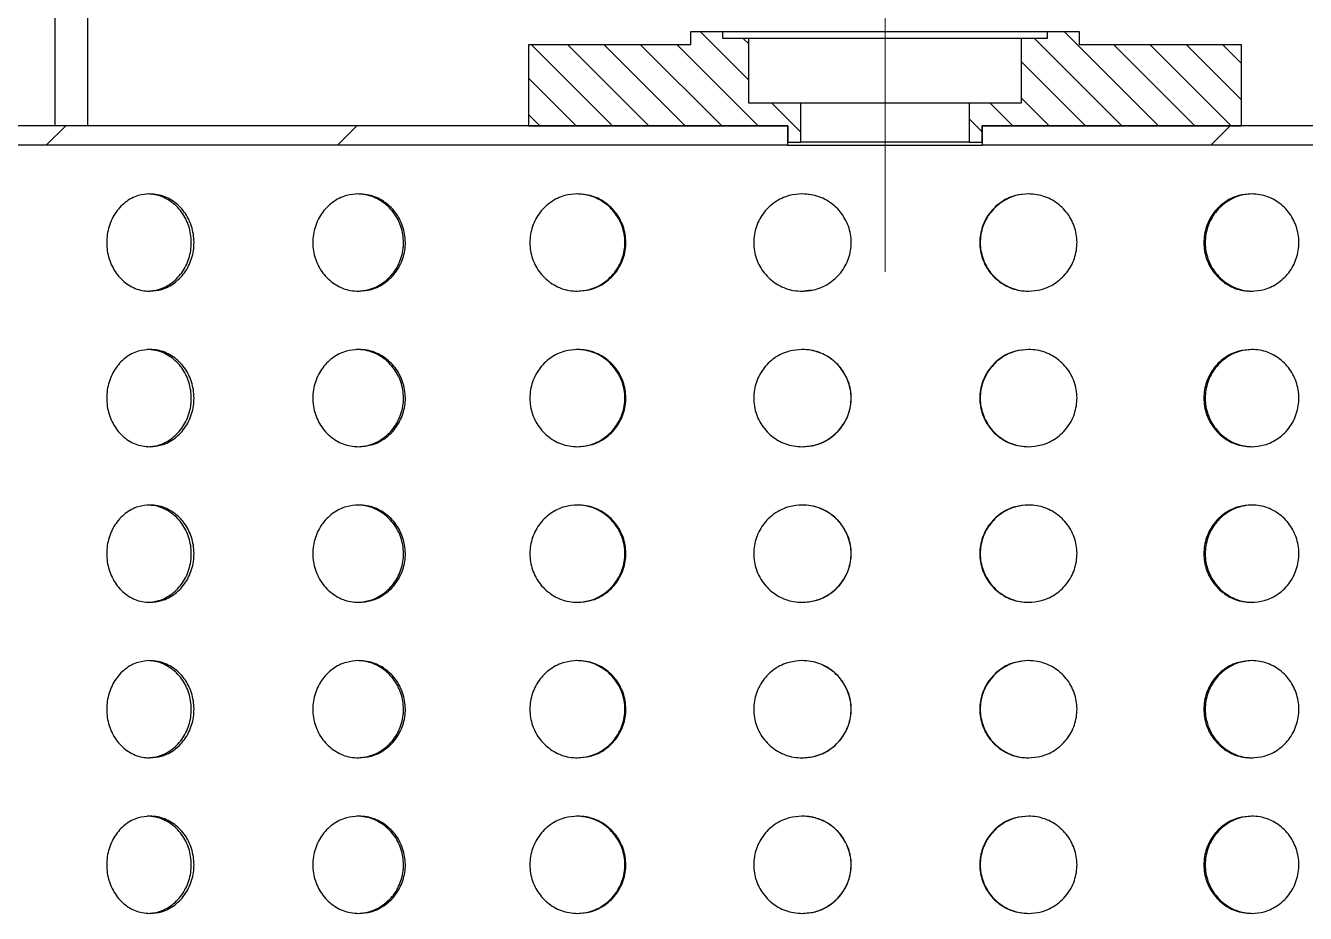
# Model space of a CAD drawing. Header units: millimetres. Extents: x 0 to 594, y 0 to 420.
# Drawn here: x 153.16 to 172.9, y 114.69 to 128.39 of the extents above; entities that cross this region are included whole.
import ezdxf

# ---------------------------------------------------------------- set-up
doc = ezdxf.new("R2010")
doc.units = ezdxf.units.MM
doc.linetypes.add('CENTERX2', pattern=[20.32, 12.7, -2.54, 2.54, -2.54])

msp = doc.modelspace()

# ---------------------------------------------------------------- hatches: boundary and pattern name
at = {"linetype": 'Continuous', "lineweight": 18}
h = msp.add_hatch(dxfattribs=at)
h.set_pattern_fill('ANSI31', color=256, scale=0.125, angle=90, style=0)
h.paths.add_polyline_path([(164.3166, 128.189), (163.9166, 128.189), (163.9166, 128.289), (163.4166, 128.289), (163.4166, 128.089), (160.9166, 128.089), (160.9166, 126.839), (164.9166, 126.839), (164.9166, 126.589), (165.1166, 126.589), (165.1166, 127.189), (164.3166, 127.189)], flags=0)
h = msp.add_hatch(dxfattribs=at)
h.set_pattern_fill('ANSI31', color=256, scale=0.125, angle=90, style=0)
h.paths.add_polyline_path([(169.4166, 128.289), (168.9166, 128.289), (168.9166, 128.189), (168.5166, 128.189), (168.5166, 127.189), (167.7166, 127.189), (167.7166, 126.589), (167.9166, 126.589), (167.9166, 126.839), (171.9166, 126.839), (171.9166, 128.089), (169.4166, 128.089)], flags=0)
h = msp.add_hatch(dxfattribs=at)
h.set_pattern_fill('ANSI32', color=256, style=0)
h.paths.add_polyline_path([(122.6166, 126.839), (122.6166, 126.539), (164.9166, 126.539), (164.9166, 126.839)], flags=0)
h = msp.add_hatch(dxfattribs=at)
h.set_pattern_fill('ANSI32', color=256, style=0)
h.paths.add_polyline_path([(197.6166, 126.539), (197.6166, 126.839), (167.9166, 126.839), (167.9166, 126.539)], flags=0)

# ---------------------------------------------------------------- linework, layer by layer
at = {"color": 7, "linetype": 'CENTERX2', "lineweight": 18, "ltscale": 2}
msp.add_line((166.4166, 130.289), (166.4166, 124.589), dxfattribs=at)
at = {"color": 7, "linetype": 'Continuous', "lineweight": 25}
for p, q in [((153.6166, 126.839), (153.6166, 129.239)), ((154.1166, 129.239), (154.1166, 126.839)), ((163.4166, 128.289), (163.4166, 128.089)), ((163.9166, 128.289), (163.4166, 128.289)), ((163.9166, 128.189), (163.9166, 128.289)), ((168.9166, 128.289), (163.9166, 128.289)), ((164.3166, 128.189), (163.9166, 128.189)), ((164.3166, 127.189), (164.3166, 128.189)), ((168.5166, 128.189), (164.3166, 128.189)), ((168.5166, 128.189), (168.5166, 127.189)), ((168.9166, 128.189), (168.5166, 128.189)), ((168.9166, 128.289), (168.9166, 128.189)), ((169.4166, 128.289), (168.9166, 128.289)), ((169.4166, 128.089), (169.4166, 128.289)), ((160.9166, 128.089), (160.9166, 126.839)), ((163.4166, 128.089), (160.9166, 128.089)), ((171.9166, 128.089), (169.4166, 128.089)), ((171.9166, 126.839), (171.9166, 128.089)), ((165.1166, 127.189), (164.3166, 127.189)), ((165.1166, 126.589), (165.1166, 127.189)), ((167.7166, 127.189), (165.1166, 127.189)), ((167.7166, 127.189), (167.7166, 126.589)), ((168.5166, 127.189), (167.7166, 127.189)), ((164.9166, 126.839), (122.6166, 126.839)), ((160.9166, 126.839), (164.9166, 126.839)), ((164.9166, 126.839), (164.9166, 126.589)), ((164.9166, 126.539), (164.9166, 126.839)), ((167.9166, 126.589), (167.9166, 126.839)), ((167.9166, 126.839), (171.9166, 126.839)), ((167.9166, 126.839), (167.9166, 126.539)), ((197.6166, 126.839), (167.9166, 126.839)), ((164.9166, 126.539), (122.6166, 126.539)), ((164.9166, 126.589), (165.1166, 126.589)), ((164.9166, 126.539), (167.9166, 126.539)), ((167.7166, 126.589), (165.1166, 126.589)), ((167.7166, 126.589), (167.9166, 126.589)), ((197.6166, 126.539), (167.9166, 126.539)), ((165.2787, 125.7758), (165.1357, 125.789)), ((165.1357, 124.289), (165.2784, 124.3076))]:
    msp.add_line(p, q, dxfattribs=at)
for points, knots in [([(155.0788, 125.789), (155.0185, 125.7839), (154.8834, 125.7724), (154.691, 125.6675), (154.5293, 125.4904), (154.4287, 125.2608), (154.4004, 125.0061), (154.4479, 124.7546), (154.5663, 124.5349), (154.7425, 124.3737), (154.924, 124.2977), (155.0388, 124.2912), (155.0788, 124.289)], [0, 0, 0, 0, 0.0859508, 0.1925939, 0.2992929, 0.4061963, 0.5135828, 0.6212259, 0.7287114, 0.835948, 0.9429371, 1, 1, 1, 1]), ([(155.0341, 124.289), (155.0945, 124.294), (155.231, 124.3054), (155.4287, 124.4103), (155.5968, 124.5891), (155.7011, 124.8201), (155.7295, 125.0745), (155.6798, 125.3238), (155.5582, 125.5413), (155.3787, 125.7022), (155.1933, 125.7798), (155.0758, 125.7866), (155.0341, 125.789)], [0, 0, 0, 0, 0.0855159, 0.1932981, 0.3011199, 0.4082946, 0.514805, 0.6208079, 0.7267876, 0.8333749, 0.9407796, 1, 1, 1, 1]), ([(155.0788, 124.289), (155.1398, 124.2942), (155.2766, 124.3057), (155.4735, 124.4116), (155.64, 124.5904), (155.7434, 124.8212), (155.7715, 125.0758), (155.7213, 125.3258), (155.5991, 125.5437), (155.4191, 125.7041), (155.2349, 125.7803), (155.1191, 125.7867), (155.0788, 125.789)], [0, 0, 0, 0, 0.0865735, 0.1939082, 0.3013119, 0.408455, 0.5153361, 0.6219468, 0.7284991, 0.8353946, 0.9426926, 1, 1, 1, 1]), ([(158.2996, 125.789), (158.2357, 125.7839), (158.0924, 125.7724), (157.888, 125.6675), (157.716, 125.4904), (157.6089, 125.2608), (157.5787, 125.0061), (157.6293, 124.7546), (157.7554, 124.5349), (157.9427, 124.3737), (158.1354, 124.2977), (158.2572, 124.2912), (158.2996, 124.289)], [0, 0, 0, 0, 0.0859513, 0.192595, 0.2992923, 0.4061958, 0.5135822, 0.621225, 0.7287104, 0.8359461, 0.9429367, 1, 1, 1, 1]), ([(158.2677, 124.289), (158.3317, 124.294), (158.4764, 124.3054), (158.6854, 124.4103), (158.8629, 124.589), (158.9545, 124.7817), (158.9836, 124.9255), (158.9902, 125.0081), (158.9902, 125.1327), (158.9521, 125.3196), (158.8253, 125.5375), (158.6368, 125.6996), (158.4396, 125.7793), (158.3136, 125.7864), (158.2677, 125.789)], [0, 0, 0, 0, 0.0854801, 0.1932146, 0.3009902, 0.4081189, 0.4607711, 0.4870286, 0.5132858, 0.6190474, 0.724791, 0.8313119, 0.9386463, 1, 1, 1, 1]), ([(158.2996, 124.289), (158.3642, 124.2942), (158.5091, 124.3057), (158.7173, 124.4116), (158.8932, 124.5904), (159.0023, 124.8212), (159.0318, 125.0758), (158.9789, 125.3258), (158.85, 125.5437), (158.6598, 125.7041), (158.465, 125.7803), (158.3423, 125.7867), (158.2996, 125.789)], [0, 0, 0, 0, 0.0865739, 0.1939071, 0.3013114, 0.4084546, 0.5153357, 0.6219459, 0.728499, 0.8353929, 0.942692, 1, 1, 1, 1]), ([(161.6753, 125.789), (161.609, 125.7839), (161.4604, 125.7724), (161.248, 125.6675), (161.069, 125.4904), (160.9575, 125.2608), (160.926, 125.0061), (160.9788, 124.7546), (161.11, 124.5349), (161.3048, 124.3737), (161.505, 124.2977), (161.6313, 124.2912), (161.6753, 124.289)], [0, 0, 0, 0, 0.08595106, 0.19259488, 0.29929408, 0.40619661, 0.5135828, 0.62122546, 0.7287111, 0.83594682, 0.94293501, 1, 1, 1, 1]), ([(161.6569, 124.289), (161.7233, 124.294), (161.8732, 124.3054), (162.0896, 124.4103), (162.273, 124.5891), (162.3867, 124.8201), (162.4176, 125.0745), (162.3635, 125.3238), (162.231, 125.5413), (162.0349, 125.7022), (161.8318, 125.7798), (161.7028, 125.7866), (161.6569, 125.789)], [0, 0, 0, 0, 0.0855149, 0.1932979, 0.3011194, 0.4082943, 0.514805, 0.6208081, 0.7267877, 0.8333753, 0.9407788, 1, 1, 1, 1]), ([(161.6753, 124.289), (161.7423, 124.2942), (161.8925, 124.3057), (162.108, 124.4116), (162.2898, 124.5904), (162.4024, 124.8212), (162.4329, 125.0758), (162.3783, 125.3258), (162.2451, 125.5437), (162.0485, 125.7041), (161.8467, 125.7803), (161.7196, 125.7867), (161.6753, 125.789)], [0, 0, 0, 0, 0.0865731, 0.1939086, 0.3013101, 0.4084548, 0.5153358, 0.6219464, 0.7284991, 0.835394, 0.9426935, 1, 1, 1, 1]), ([(165.1402, 125.789), (165.0728, 125.7839), (164.9217, 125.7724), (164.7055, 125.6675), (164.5231, 125.4904), (164.4093, 125.2608), (164.3772, 125.0061), (164.431, 124.7546), (164.5649, 124.5349), (164.7634, 124.3737), (164.9671, 124.2977), (165.0955, 124.2912), (165.1402, 124.289)], [0, 0, 0, 0, 0.0859504, 0.1925947, 0.299293, 0.4061965, 0.5135828, 0.621226, 0.7287117, 0.8359465, 0.9429368, 1, 1, 1, 1]), ([(165.1402, 124.289), (165.2083, 124.2942), (165.3608, 124.3057), (165.5794, 124.4116), (165.7636, 124.5904), (165.8776, 124.8212), (165.9085, 125.0758), (165.8532, 125.3258), (165.7184, 125.5437), (165.5191, 125.7041), (165.3144, 125.7803), (165.1852, 125.7867), (165.1402, 125.789)], [0, 0, 0, 0, 0.0865728, 0.1939088, 0.3013113, 0.4084552, 0.5153361, 0.6219465, 0.7284997, 0.8353944, 0.9426922, 1, 1, 1, 1]), ([(168.627, 125.789), (168.5598, 125.7839), (168.4092, 125.7724), (168.1933, 125.6675), (168.0109, 125.4904), (167.8971, 125.2608), (167.8649, 125.0061), (167.9188, 124.7546), (168.0527, 124.5349), (168.2511, 124.3737), (168.4544, 124.2977), (168.5824, 124.2912), (168.6269, 124.289)], [0, 0, 0, 0, 0.0859513, 0.1925937, 0.2992923, 0.4061957, 0.5135822, 0.6212253, 0.7287113, 0.8359455, 0.9429374, 1, 1, 1, 1]), ([(168.6364, 125.789), (168.5685, 125.7838), (168.4168, 125.7722), (168.1994, 125.6665), (168.0163, 125.4883), (167.9027, 125.2579), (167.8716, 125.0033), (167.9263, 124.7527), (168.0607, 124.5342), (168.2594, 124.3736), (168.4632, 124.2977), (168.5917, 124.2912), (168.6364, 124.289)], [0, 0, 0, 0, 0.0866423, 0.193722, 0.3008422, 0.4077701, 0.5147774, 0.6218155, 0.7287203, 0.8356557, 0.9427643, 1, 1, 1, 1]), ([(168.6269, 124.289), (168.6948, 124.2942), (168.8467, 124.3057), (169.0641, 124.4116), (169.2471, 124.5904), (169.3603, 124.8212), (169.3909, 125.0758), (169.3361, 125.3258), (169.2022, 125.5437), (169.0042, 125.7041), (168.8005, 125.7803), (168.6718, 125.7867), (168.627, 125.789)], [0, 0, 0, 0, 0.0865739, 0.1939077, 0.3013106, 0.4084549, 0.5153358, 0.6219459, 0.7284988, 0.8353946, 0.9426916, 1, 1, 1, 1]), ([(172.0676, 125.789), (172.0019, 125.7839), (171.8548, 125.7724), (171.6434, 125.6675), (171.4647, 125.4904), (171.353, 125.2608), (171.3215, 125.0061), (171.3743, 124.7546), (171.5057, 124.5349), (171.7, 124.3737), (171.899, 124.2977), (172.0241, 124.2912), (172.0676, 124.289)], [0, 0, 0, 0, 0.0859516, 0.1925945, 0.2992926, 0.4061968, 0.5135832, 0.6212266, 0.7287121, 0.8359478, 0.9429376, 1, 1, 1, 1]), ([(172.0908, 125.789), (172.0245, 125.7838), (171.8762, 125.7722), (171.6633, 125.6665), (171.4839, 125.4883), (171.3725, 125.2579), (171.3419, 125.0033), (171.3956, 124.7527), (171.5275, 124.5342), (171.7221, 124.3736), (171.9216, 124.2977), (172.0471, 124.2912), (172.0908, 124.289)], [0, 0, 0, 0, 0.0866411, 0.1937221, 0.3008424, 0.4077699, 0.5147774, 0.6218159, 0.7287216, 0.8356563, 0.9427651, 1, 1, 1, 1]), ([(172.0676, 124.289), (172.1339, 124.2942), (172.2823, 124.3057), (172.4942, 124.4116), (172.6724, 124.5904), (172.7826, 124.8212), (172.8124, 125.0758), (172.759, 125.3258), (172.6288, 125.5437), (172.4358, 125.7041), (172.2371, 125.7803), (172.1114, 125.7867), (172.0676, 125.789)], [0, 0, 0, 0, 0.0865746, 0.1939076, 0.3013112, 0.4084549, 0.515336, 0.6219466, 0.7284989, 0.835394, 0.9426912, 1, 1, 1, 1]), ([(155.0788, 123.389), (155.0185, 123.3839), (154.8834, 123.3724), (154.691, 123.2675), (154.5293, 123.0904), (154.4287, 122.8608), (154.4004, 122.6061), (154.4479, 122.3546), (154.5663, 122.1349), (154.7425, 121.9737), (154.924, 121.8977), (155.0388, 121.8912), (155.0788, 121.889)], [0, 0, 0, 0, 0.0859508, 0.1925939, 0.2992928, 0.4061962, 0.513583, 0.6212258, 0.7287113, 0.8359481, 0.9429371, 1, 1, 1, 1]), ([(155.0341, 121.889), (155.0945, 121.894), (155.231, 121.9054), (155.4287, 122.0103), (155.5968, 122.189), (155.6836, 122.3817), (155.7112, 122.5255), (155.7174, 122.6081), (155.7174, 122.7327), (155.6813, 122.9196), (155.5612, 123.1375), (155.3827, 123.2996), (155.1963, 123.3793), (155.0773, 123.3864), (155.0341, 123.389)], [0, 0, 0, 0, 0.085479, 0.1932148, 0.3009901, 0.4081184, 0.4607708, 0.4870285, 0.5132856, 0.6190467, 0.7247898, 0.8313118, 0.9386452, 1, 1, 1, 1]), ([(155.0788, 121.889), (155.1398, 121.8942), (155.2766, 121.9057), (155.4735, 122.0116), (155.64, 122.1904), (155.7434, 122.4212), (155.7715, 122.6758), (155.7213, 122.9258), (155.5991, 123.1437), (155.4191, 123.3041), (155.2349, 123.3803), (155.1191, 123.3867), (155.0788, 123.389)], [0, 0, 0, 0, 0.0865735, 0.1939082, 0.3013119, 0.408455, 0.5153358, 0.6219468, 0.728499, 0.8353946, 0.9426926, 1, 1, 1, 1]), ([(158.2996, 123.389), (158.2357, 123.3839), (158.0924, 123.3724), (157.888, 123.2675), (157.716, 123.0904), (157.6089, 122.8608), (157.5787, 122.6061), (157.6293, 122.3546), (157.7554, 122.1349), (157.9427, 121.9737), (158.1354, 121.8977), (158.2572, 121.8912), (158.2996, 121.889)], [0, 0, 0, 0, 0.0859513, 0.192595, 0.2992922, 0.4061957, 0.5135824, 0.6212249, 0.7287103, 0.8359462, 0.9429367, 1, 1, 1, 1]), ([(158.2677, 121.889), (158.3317, 121.894), (158.4764, 121.9054), (158.6854, 122.0103), (158.8629, 122.1891), (158.9729, 122.4201), (159.0029, 122.6745), (158.9505, 122.9238), (158.8222, 123.1413), (158.6326, 123.3022), (158.4364, 123.3798), (158.312, 123.3866), (158.2677, 123.389)], [0, 0, 0, 0, 0.0855169, 0.1932981, 0.3011203, 0.408295, 0.5148054, 0.6208078, 0.7267868, 0.8333764, 0.9407771, 1, 1, 1, 1]), ([(158.2996, 121.889), (158.3642, 121.8942), (158.5091, 121.9057), (158.7173, 122.0116), (158.8932, 122.1904), (159.0023, 122.4212), (159.0318, 122.6758), (158.9789, 122.9258), (158.85, 123.1437), (158.6598, 123.3041), (158.465, 123.3803), (158.3423, 123.3867), (158.2996, 123.389)], [0, 0, 0, 0, 0.0865739, 0.1939072, 0.3013115, 0.4084546, 0.5153354, 0.6219459, 0.7284989, 0.8353929, 0.942692, 1, 1, 1, 1]), ([(161.6753, 123.389), (161.609, 123.3839), (161.4604, 123.3724), (161.248, 123.2675), (161.069, 123.0904), (160.9575, 122.8608), (160.926, 122.6061), (160.9788, 122.3546), (161.11, 122.1349), (161.3048, 121.9737), (161.505, 121.8977), (161.6313, 121.8912), (161.6753, 121.889)], [0, 0, 0, 0, 0.0859511, 0.1925949, 0.299294, 0.4061965, 0.513583, 0.6212254, 0.728711, 0.8359469, 0.942935, 1, 1, 1, 1]), ([(161.6569, 121.889), (161.7233, 121.894), (161.8732, 121.9054), (162.0896, 122.0103), (162.273, 122.1891), (162.3867, 122.4201), (162.4176, 122.6745), (162.3635, 122.9238), (162.231, 123.1413), (162.0349, 123.3022), (161.8318, 123.3798), (161.7028, 123.3866), (161.6569, 123.389)], [0, 0, 0, 0, 0.08551484, 0.19329795, 0.30111944, 0.40829406, 0.51480507, 0.62080817, 0.72678769, 0.83337526, 0.94077881, 1, 1, 1, 1]), ([(161.6753, 121.889), (161.7423, 121.8942), (161.8925, 121.9057), (162.108, 122.0116), (162.2898, 122.1904), (162.4024, 122.4212), (162.4329, 122.6758), (162.3783, 122.9258), (162.2451, 123.1437), (162.0485, 123.3041), (161.8467, 123.3803), (161.7196, 123.3867), (161.6753, 123.389)], [0, 0, 0, 0, 0.0865731, 0.1939086, 0.3013101, 0.4084548, 0.5153356, 0.6219465, 0.728499, 0.835394, 0.9426936, 1, 1, 1, 1]), ([(165.1402, 123.389), (165.0728, 123.3839), (164.9217, 123.3724), (164.7055, 123.2675), (164.5231, 123.0904), (164.4093, 122.8608), (164.3772, 122.6061), (164.431, 122.3546), (164.5649, 122.1349), (164.7634, 121.9737), (164.9671, 121.8977), (165.0955, 121.8912), (165.1402, 121.889)], [0, 0, 0, 0, 0.0859504, 0.1925947, 0.2992929, 0.4061964, 0.5135831, 0.6212259, 0.7287116, 0.8359466, 0.9429368, 1, 1, 1, 1]), ([(165.1357, 121.889), (165.2031, 121.894), (165.3555, 121.9054), (165.5749, 122.0103), (165.7608, 122.1891), (165.8758, 122.4201), (165.9071, 122.6745), (165.8523, 122.9238), (165.7182, 123.1413), (165.5195, 123.3022), (165.3134, 123.3798), (165.1823, 123.3866), (165.1357, 123.389)], [0, 0, 0, 0, 0.0855146, 0.1932957, 0.3011177, 0.4082927, 0.5148037, 0.6208067, 0.7267868, 0.8333759, 0.9407779, 1, 1, 1, 1]), ([(165.1402, 121.889), (165.2083, 121.8942), (165.3608, 121.9057), (165.5794, 122.0116), (165.7636, 122.1904), (165.8776, 122.4212), (165.9085, 122.6758), (165.8532, 122.9258), (165.7184, 123.1437), (165.5191, 123.3041), (165.3144, 123.3803), (165.1852, 123.3867), (165.1402, 123.389)], [0, 0, 0, 0, 0.0865729, 0.1939088, 0.3013113, 0.4084552, 0.5153358, 0.6219465, 0.7284996, 0.8353944, 0.9426922, 1, 1, 1, 1]), ([(168.627, 123.389), (168.5598, 123.3839), (168.4092, 123.3724), (168.1933, 123.2675), (168.0109, 123.0904), (167.8971, 122.8608), (167.8649, 122.6061), (167.9188, 122.3546), (168.0527, 122.1349), (168.2511, 121.9737), (168.4544, 121.8977), (168.5824, 121.8912), (168.6269, 121.889)], [0, 0, 0, 0, 0.0859513, 0.1925937, 0.2992922, 0.4061956, 0.5135824, 0.6212252, 0.7287112, 0.8359456, 0.9429374, 1, 1, 1, 1]), ([(168.6364, 123.389), (168.5685, 123.3838), (168.4168, 123.3722), (168.1994, 123.2665), (168.0163, 123.0883), (167.9027, 122.8579), (167.8716, 122.6033), (167.9263, 122.3527), (168.0607, 122.1342), (168.2594, 121.9736), (168.4632, 121.8977), (168.5917, 121.8912), (168.6364, 121.889)], [0, 0, 0, 0, 0.0866423, 0.1937219, 0.3008422, 0.40777, 0.5147772, 0.6218154, 0.7287201, 0.8356558, 0.9427644, 1, 1, 1, 1]), ([(168.6269, 121.889), (168.6948, 121.8942), (168.8467, 121.9057), (169.0641, 122.0116), (169.2471, 122.1904), (169.3603, 122.4212), (169.3909, 122.6758), (169.3361, 122.9258), (169.2022, 123.1437), (169.0042, 123.3041), (168.8005, 123.3803), (168.6718, 123.3867), (168.627, 123.389)], [0, 0, 0, 0, 0.0865739, 0.1939077, 0.3013106, 0.4084549, 0.5153355, 0.621946, 0.7284987, 0.8353946, 0.9426916, 1, 1, 1, 1]), ([(172.0676, 123.389), (172.0019, 123.3839), (171.8548, 123.3724), (171.6434, 123.2675), (171.4647, 123.0904), (171.353, 122.8608), (171.3215, 122.6061), (171.3743, 122.3546), (171.5057, 122.1349), (171.7, 121.9737), (171.899, 121.8977), (172.0241, 121.8912), (172.0676, 121.889)], [0, 0, 0, 0, 0.0859516, 0.1925945, 0.2992925, 0.4061967, 0.5135834, 0.6212265, 0.728712, 0.835948, 0.9429376, 1, 1, 1, 1]), ([(172.0908, 123.389), (172.0245, 123.3838), (171.8762, 123.3722), (171.6633, 123.2665), (171.4839, 123.0883), (171.3725, 122.8579), (171.3419, 122.6033), (171.3956, 122.3527), (171.5275, 122.1342), (171.7221, 121.9736), (171.9216, 121.8977), (172.0471, 121.8912), (172.0908, 121.889)], [0, 0, 0, 0, 0.0866411, 0.193722, 0.3008424, 0.4077697, 0.5147773, 0.6218157, 0.7287214, 0.8356563, 0.9427651, 1, 1, 1, 1]), ([(172.0676, 121.889), (172.1339, 121.8942), (172.2823, 121.9057), (172.4942, 122.0116), (172.6724, 122.1904), (172.7826, 122.4212), (172.8124, 122.6758), (172.759, 122.9258), (172.6288, 123.1437), (172.4358, 123.3041), (172.2371, 123.3803), (172.1114, 123.3867), (172.0676, 123.389)], [0, 0, 0, 0, 0.0865746, 0.1939077, 0.3013112, 0.4084549, 0.5153357, 0.6219466, 0.7284988, 0.835394, 0.9426912, 1, 1, 1, 1]), ([(155.0788, 120.989), (155.0185, 120.9839), (154.8834, 120.9724), (154.691, 120.8675), (154.5293, 120.6904), (154.4287, 120.4608), (154.4004, 120.2061), (154.4479, 119.9546), (154.5663, 119.7349), (154.7425, 119.5737), (154.924, 119.4977), (155.0388, 119.4912), (155.0788, 119.489)], [0, 0, 0, 0, 0.0859509, 0.1925939, 0.2992929, 0.4061963, 0.5135827, 0.6212259, 0.7287113, 0.835948, 0.9429371, 1, 1, 1, 1]), ([(155.0341, 119.489), (155.0945, 119.494), (155.231, 119.5054), (155.4287, 119.6103), (155.5968, 119.789), (155.6836, 119.9817), (155.7112, 120.1255), (155.7174, 120.2081), (155.7174, 120.3327), (155.6813, 120.5196), (155.5612, 120.7375), (155.3827, 120.8996), (155.1963, 120.9793), (155.0773, 120.9864), (155.0341, 120.989)], [0, 0, 0, 0, 0.085479, 0.1932147, 0.30099, 0.4081185, 0.4607707, 0.4870283, 0.5132855, 0.6190466, 0.7247899, 0.8313117, 0.9386452, 1, 1, 1, 1]), ([(155.0788, 119.489), (155.1398, 119.4942), (155.2766, 119.5057), (155.4735, 119.6116), (155.64, 119.7904), (155.7434, 120.0212), (155.7715, 120.2758), (155.7213, 120.5258), (155.5991, 120.7437), (155.4191, 120.9041), (155.2349, 120.9803), (155.1191, 120.9867), (155.0788, 120.989)], [0, 0, 0, 0, 0.0865735, 0.1939082, 0.3013119, 0.408455, 0.5153362, 0.6219468, 0.728499, 0.8353946, 0.9426926, 1, 1, 1, 1]), ([(158.2996, 120.989), (158.2357, 120.9839), (158.0924, 120.9724), (157.888, 120.8675), (157.716, 120.6904), (157.6089, 120.4608), (157.5787, 120.2061), (157.6293, 119.9546), (157.7554, 119.7349), (157.9427, 119.5737), (158.1354, 119.4977), (158.2572, 119.4912), (158.2996, 119.489)], [0, 0, 0, 0, 0.0859513, 0.192595, 0.2992922, 0.4061958, 0.5135821, 0.621225, 0.7287104, 0.8359461, 0.9429367, 1, 1, 1, 1]), ([(158.2677, 119.489), (158.3317, 119.494), (158.4764, 119.5054), (158.6854, 119.6103), (158.8629, 119.7891), (158.9729, 120.0201), (159.0029, 120.2744), (158.9505, 120.5238), (158.8222, 120.7413), (158.6326, 120.9022), (158.4364, 120.9798), (158.312, 120.9866), (158.2677, 120.989)], [0, 0, 0, 0, 0.085517, 0.193298, 0.3011203, 0.4082952, 0.5148053, 0.6208078, 0.7267868, 0.8333764, 0.9407771, 1, 1, 1, 1]), ([(158.2996, 119.489), (158.3642, 119.4942), (158.5091, 119.5057), (158.7173, 119.6116), (158.8932, 119.7904), (159.0023, 120.0212), (159.0318, 120.2758), (158.9789, 120.5258), (158.85, 120.7437), (158.6598, 120.9041), (158.465, 120.9803), (158.3423, 120.9867), (158.2996, 120.989)], [0, 0, 0, 0, 0.0865739, 0.1939072, 0.3013115, 0.4084546, 0.5153357, 0.6219459, 0.7284989, 0.8353929, 0.942692, 1, 1, 1, 1]), ([(161.6753, 120.989), (161.609, 120.9839), (161.4604, 120.9724), (161.248, 120.8675), (161.069, 120.6904), (160.9575, 120.4608), (160.926, 120.2061), (160.9788, 119.9546), (161.11, 119.7349), (161.3048, 119.5737), (161.505, 119.4977), (161.6313, 119.4912), (161.6753, 119.489)], [0, 0, 0, 0, 0.0859511, 0.1925949, 0.299294, 0.4061966, 0.5135828, 0.6212254, 0.7287111, 0.8359468, 0.942935, 1, 1, 1, 1]), ([(161.6569, 119.489), (161.7233, 119.494), (161.8732, 119.5054), (162.0896, 119.6103), (162.273, 119.7891), (162.3867, 120.0201), (162.4176, 120.2744), (162.3635, 120.5238), (162.231, 120.7413), (162.0349, 120.9022), (161.8318, 120.9798), (161.7028, 120.9866), (161.6569, 120.989)], [0, 0, 0, 0, 0.0855149, 0.1932979, 0.3011194, 0.4082943, 0.514805, 0.6208081, 0.7267877, 0.8333752, 0.9407788, 1, 1, 1, 1]), ([(161.6753, 119.489), (161.7423, 119.4942), (161.8925, 119.5057), (162.108, 119.6116), (162.2898, 119.7904), (162.4024, 120.0212), (162.4329, 120.2758), (162.3783, 120.5258), (162.2451, 120.7437), (162.0485, 120.9041), (161.8467, 120.9803), (161.7196, 120.9867), (161.6753, 120.989)], [0, 0, 0, 0, 0.0865731, 0.1939086, 0.3013101, 0.4084548, 0.5153359, 0.6219465, 0.728499, 0.835394, 0.9426936, 1, 1, 1, 1]), ([(165.1402, 120.989), (165.0728, 120.9839), (164.9217, 120.9724), (164.7055, 120.8675), (164.5231, 120.6904), (164.4093, 120.4608), (164.3772, 120.2061), (164.431, 119.9546), (164.5649, 119.7349), (164.7634, 119.5737), (164.9671, 119.4977), (165.0955, 119.4912), (165.1402, 119.489)], [0, 0, 0, 0, 0.08595044, 0.19259477, 0.29929298, 0.40619641, 0.5135828, 0.62122596, 0.7287117, 0.83594647, 0.94293677, 1, 1, 1, 1]), ([(165.1357, 119.489), (165.2031, 119.494), (165.3555, 119.5054), (165.5749, 119.6103), (165.7608, 119.7891), (165.8758, 120.0201), (165.9071, 120.2744), (165.8523, 120.5238), (165.7182, 120.7413), (165.5195, 120.9022), (165.3134, 120.9798), (165.1823, 120.9866), (165.1357, 120.989)], [0, 0, 0, 0, 0.0855146, 0.1932956, 0.3011176, 0.408293, 0.5148037, 0.6208067, 0.7267868, 0.8333759, 0.9407779, 1, 1, 1, 1]), ([(165.1402, 119.489), (165.2083, 119.4942), (165.3608, 119.5057), (165.5794, 119.6116), (165.7636, 119.7904), (165.8776, 120.0212), (165.9085, 120.2758), (165.8532, 120.5258), (165.7184, 120.7437), (165.5191, 120.9041), (165.3144, 120.9803), (165.1852, 120.9867), (165.1402, 120.989)], [0, 0, 0, 0, 0.0865729, 0.1939088, 0.3013113, 0.4084552, 0.5153361, 0.6219465, 0.7284996, 0.8353944, 0.9426922, 1, 1, 1, 1]), ([(168.627, 120.989), (168.5598, 120.9839), (168.4092, 120.9724), (168.1933, 120.8675), (168.0109, 120.6904), (167.8971, 120.4608), (167.8649, 120.2061), (167.9188, 119.9546), (168.0527, 119.7349), (168.2511, 119.5737), (168.4544, 119.4977), (168.5824, 119.4912), (168.6269, 119.489)], [0, 0, 0, 0, 0.0859513, 0.1925938, 0.2992922, 0.4061956, 0.5135821, 0.6212252, 0.7287113, 0.8359454, 0.9429374, 1, 1, 1, 1]), ([(168.6364, 120.989), (168.5685, 120.9838), (168.4168, 120.9722), (168.1994, 120.8665), (168.0163, 120.6883), (167.9027, 120.4579), (167.8716, 120.2033), (167.9263, 119.9527), (168.0607, 119.7342), (168.2594, 119.5736), (168.4632, 119.4977), (168.5917, 119.4912), (168.6364, 119.489)], [0, 0, 0, 0, 0.0866422, 0.193722, 0.3008421, 0.4077702, 0.5147774, 0.6218155, 0.7287203, 0.8356558, 0.9427644, 1, 1, 1, 1]), ([(168.6269, 119.489), (168.6948, 119.4942), (168.8467, 119.5057), (169.0641, 119.6116), (169.2471, 119.7904), (169.3603, 120.0212), (169.3909, 120.2758), (169.3361, 120.5258), (169.2022, 120.7437), (169.0042, 120.9041), (168.8005, 120.9803), (168.6718, 120.9867), (168.627, 120.989)], [0, 0, 0, 0, 0.0865739, 0.1939077, 0.3013106, 0.4084549, 0.5153358, 0.621946, 0.7284987, 0.8353946, 0.9426916, 1, 1, 1, 1]), ([(172.0676, 120.989), (172.0019, 120.9839), (171.8548, 120.9724), (171.6434, 120.8675), (171.4647, 120.6904), (171.353, 120.4608), (171.3215, 120.2061), (171.3743, 119.9546), (171.5057, 119.7349), (171.7, 119.5737), (171.899, 119.4977), (172.0241, 119.4912), (172.0676, 119.489)], [0, 0, 0, 0, 0.0859516, 0.1925945, 0.2992925, 0.4061968, 0.5135832, 0.6212265, 0.7287121, 0.8359478, 0.9429376, 1, 1, 1, 1]), ([(172.0908, 120.989), (172.0245, 120.9838), (171.8762, 120.9722), (171.6633, 120.8665), (171.4839, 120.6883), (171.3725, 120.4579), (171.3419, 120.2033), (171.3956, 119.9527), (171.5275, 119.7342), (171.7221, 119.5736), (171.9216, 119.4977), (172.0471, 119.4912), (172.0908, 119.489)], [0, 0, 0, 0, 0.08664108, 0.19372211, 0.30084227, 0.4077699, 0.51477742, 0.62181591, 0.72872161, 0.83565631, 0.94276511, 1, 1, 1, 1]), ([(172.0676, 119.489), (172.1339, 119.4942), (172.2823, 119.5057), (172.4942, 119.6116), (172.6724, 119.7904), (172.7826, 120.0212), (172.8124, 120.2758), (172.759, 120.5258), (172.6288, 120.7437), (172.4358, 120.9041), (172.2371, 120.9803), (172.1114, 120.9867), (172.0676, 120.989)], [0, 0, 0, 0, 0.0865746, 0.1939077, 0.3013112, 0.4084549, 0.515336, 0.6219466, 0.7284988, 0.835394, 0.9426912, 1, 1, 1, 1]), ([(155.0788, 118.589), (155.0185, 118.5839), (154.8834, 118.5724), (154.691, 118.4676), (154.5293, 118.2904), (154.4287, 118.0608), (154.4004, 117.8061), (154.4479, 117.5546), (154.5663, 117.3349), (154.7425, 117.1737), (154.924, 117.0977), (155.0388, 117.0912), (155.0788, 117.089)], [0, 0, 0, 0, 0.0859509, 0.19259383, 0.299293, 0.40619639, 0.51358289, 0.62122569, 0.72871145, 0.83594811, 0.94293708, 1, 1, 1, 1]), ([(155.0341, 117.089), (155.0945, 117.094), (155.231, 117.1054), (155.4287, 117.2103), (155.5968, 117.3891), (155.7011, 117.6201), (155.7295, 117.8745), (155.6798, 118.1238), (155.5582, 118.3413), (155.3787, 118.5022), (155.1933, 118.5798), (155.0758, 118.5866), (155.0341, 118.589)], [0, 0, 0, 0, 0.0855158, 0.1932982, 0.3011198, 0.4082948, 0.5148052, 0.6208078, 0.7267874, 0.8333749, 0.9407795, 1, 1, 1, 1]), ([(155.0788, 117.089), (155.1398, 117.0942), (155.2766, 117.1057), (155.4735, 117.2116), (155.64, 117.3904), (155.7434, 117.6212), (155.7715, 117.8758), (155.7213, 118.1258), (155.5991, 118.3437), (155.4191, 118.5041), (155.2349, 118.5803), (155.1191, 118.5867), (155.0788, 118.589)], [0, 0, 0, 0, 0.0865735, 0.1939085, 0.3013119, 0.4084551, 0.5153362, 0.6219469, 0.7284991, 0.8353945, 0.9426926, 1, 1, 1, 1]), ([(158.2996, 118.589), (158.2357, 118.5839), (158.0924, 118.5724), (157.888, 118.4676), (157.716, 118.2904), (157.6089, 118.0608), (157.5787, 117.8061), (157.6293, 117.5546), (157.7554, 117.3349), (157.9427, 117.1737), (158.1354, 117.0977), (158.2572, 117.0912), (158.2996, 117.089)], [0, 0, 0, 0, 0.0859513, 0.192595, 0.2992924, 0.4061959, 0.5135823, 0.6212248, 0.7287105, 0.8359462, 0.9429367, 1, 1, 1, 1]), ([(158.2677, 117.089), (158.3317, 117.094), (158.4764, 117.1054), (158.6854, 117.2103), (158.8629, 117.389), (158.9545, 117.5817), (158.9836, 117.7255), (158.9902, 117.8081), (158.9902, 117.9327), (158.9521, 118.1196), (158.8253, 118.3375), (158.6368, 118.4996), (158.4396, 118.5793), (158.3136, 118.5864), (158.2677, 118.589)], [0, 0, 0, 0, 0.08548, 0.1932146, 0.30099, 0.4081189, 0.4607709, 0.4870287, 0.5132855, 0.6190475, 0.7247912, 0.8313117, 0.9386463, 1, 1, 1, 1]), ([(158.2996, 117.089), (158.3642, 117.0942), (158.5091, 117.1057), (158.7173, 117.2116), (158.8932, 117.3904), (159.0023, 117.6212), (159.0318, 117.8758), (158.9789, 118.1258), (158.85, 118.3437), (158.6598, 118.5041), (158.465, 118.5803), (158.3423, 118.5867), (158.2996, 118.589)], [0, 0, 0, 0, 0.0865738, 0.1939074, 0.3013115, 0.4084546, 0.5153357, 0.621946, 0.728499, 0.8353928, 0.942692, 1, 1, 1, 1]), ([(161.6753, 118.589), (161.609, 118.5839), (161.4604, 118.5724), (161.248, 118.4676), (161.069, 118.2904), (160.9575, 118.0608), (160.926, 117.8061), (160.9788, 117.5546), (161.11, 117.3349), (161.3048, 117.1737), (161.505, 117.0977), (161.6313, 117.0912), (161.6753, 117.089)], [0, 0, 0, 0, 0.0859511, 0.1925948, 0.2992942, 0.4061967, 0.5135829, 0.6212253, 0.7287112, 0.8359469, 0.942935, 1, 1, 1, 1]), ([(161.6569, 117.089), (161.7233, 117.094), (161.8732, 117.1054), (162.0896, 117.2103), (162.273, 117.3891), (162.3867, 117.6201), (162.4176, 117.8745), (162.3635, 118.1238), (162.231, 118.3413), (162.0349, 118.5022), (161.8318, 118.5798), (161.7028, 118.5866), (161.6569, 118.589)], [0, 0, 0, 0, 0.0855149, 0.193298, 0.3011193, 0.4082945, 0.5148052, 0.620808, 0.7267875, 0.8333753, 0.9407788, 1, 1, 1, 1]), ([(161.6753, 117.089), (161.7423, 117.0942), (161.8925, 117.1057), (162.108, 117.2116), (162.2898, 117.3904), (162.4024, 117.6212), (162.4329, 117.8758), (162.3783, 118.1258), (162.2451, 118.3437), (162.0485, 118.5041), (161.8467, 118.5803), (161.7196, 118.5867), (161.6753, 118.589)], [0, 0, 0, 0, 0.0865731, 0.1939089, 0.3013102, 0.4084549, 0.5153359, 0.6219465, 0.7284991, 0.8353939, 0.9426936, 1, 1, 1, 1]), ([(165.1402, 118.589), (165.0728, 118.5839), (164.9217, 118.5724), (164.7055, 118.4676), (164.5231, 118.2904), (164.4093, 118.0608), (164.3772, 117.8061), (164.431, 117.5546), (164.5649, 117.3349), (164.7634, 117.1737), (164.9671, 117.0977), (165.0955, 117.0912), (165.1402, 117.089)], [0, 0, 0, 0, 0.0859505, 0.1925947, 0.2992931, 0.4061965, 0.5135829, 0.6212258, 0.7287118, 0.8359466, 0.9429368, 1, 1, 1, 1]), ([(165.1357, 117.089), (165.2031, 117.094), (165.3555, 117.1054), (165.5749, 117.2103), (165.7608, 117.3891), (165.8758, 117.6201), (165.9071, 117.8745), (165.8523, 118.1238), (165.7182, 118.3413), (165.5195, 118.5022), (165.3134, 118.5798), (165.1823, 118.5866), (165.1357, 118.589)], [0, 0, 0, 0, 0.0855146, 0.19329571, 0.3011175, 0.40829316, 0.51480385, 0.62080654, 0.72678663, 0.83337597, 0.94077786, 1, 1, 1, 1]), ([(165.1402, 117.089), (165.2083, 117.0942), (165.3608, 117.1057), (165.5794, 117.2116), (165.7636, 117.3904), (165.8776, 117.6212), (165.9085, 117.8758), (165.8532, 118.1258), (165.7184, 118.3437), (165.5191, 118.5041), (165.3144, 118.5803), (165.1852, 118.5867), (165.1402, 118.589)], [0, 0, 0, 0, 0.0865728, 0.1939091, 0.3013114, 0.4084552, 0.5153362, 0.6219466, 0.7284997, 0.8353942, 0.9426922, 1, 1, 1, 1]), ([(168.627, 118.589), (168.5598, 118.5839), (168.4092, 118.5724), (168.1933, 118.4676), (168.0109, 118.2904), (167.8971, 118.0608), (167.8649, 117.8061), (167.9188, 117.5546), (168.0527, 117.3349), (168.2511, 117.1737), (168.4544, 117.0977), (168.5824, 117.0912), (168.6269, 117.089)], [0, 0, 0, 0, 0.0859514, 0.1925937, 0.2992923, 0.4061957, 0.5135823, 0.6212251, 0.7287114, 0.8359455, 0.9429374, 1, 1, 1, 1]), ([(168.6364, 118.589), (168.5685, 118.5838), (168.4168, 118.5722), (168.1994, 118.4665), (168.0163, 118.2883), (167.9027, 118.0579), (167.8716, 117.8033), (167.9263, 117.5527), (168.0607, 117.3342), (168.2594, 117.1736), (168.4632, 117.0977), (168.5917, 117.0912), (168.6364, 117.089)], [0, 0, 0, 0, 0.0866423, 0.19372198, 0.30084228, 0.40777037, 0.51477729, 0.62181574, 0.72872027, 0.83565573, 0.94276434, 1, 1, 1, 1]), ([(168.6269, 117.089), (168.6948, 117.0942), (168.8467, 117.1057), (169.0641, 117.2116), (169.2471, 117.3904), (169.3603, 117.6212), (169.3909, 117.8758), (169.3361, 118.1258), (169.2022, 118.3437), (169.0042, 118.5041), (168.8005, 118.5803), (168.6718, 118.5867), (168.627, 118.589)], [0, 0, 0, 0, 0.0865739, 0.1939079, 0.3013106, 0.408455, 0.5153358, 0.621946, 0.7284987, 0.8353945, 0.9426916, 1, 1, 1, 1]), ([(172.0676, 118.589), (172.0019, 118.5839), (171.8548, 118.5724), (171.6434, 118.4676), (171.4647, 118.2904), (171.353, 118.0608), (171.3215, 117.8061), (171.3743, 117.5546), (171.5057, 117.3349), (171.7, 117.1737), (171.899, 117.0977), (172.0241, 117.0912), (172.0676, 117.089)], [0, 0, 0, 0, 0.0859517, 0.1925944, 0.2992926, 0.4061969, 0.5135833, 0.6212264, 0.7287122, 0.8359479, 0.9429376, 1, 1, 1, 1]), ([(172.0908, 118.589), (172.0245, 118.5838), (171.8762, 118.5722), (171.6633, 118.4665), (171.4839, 118.2883), (171.3725, 118.0579), (171.3419, 117.8033), (171.3956, 117.5527), (171.5275, 117.3342), (171.7221, 117.1736), (171.9216, 117.0977), (172.0471, 117.0912), (172.0908, 117.089)], [0, 0, 0, 0, 0.0866411, 0.1937221, 0.3008424, 0.4077701, 0.5147773, 0.6218161, 0.7287216, 0.8356563, 0.9427651, 1, 1, 1, 1]), ([(172.0676, 117.089), (172.1339, 117.0942), (172.2823, 117.1057), (172.4942, 117.2116), (172.6724, 117.3904), (172.7826, 117.6212), (172.8124, 117.8758), (172.759, 118.1258), (172.6288, 118.3437), (172.4358, 118.5041), (172.2371, 118.5803), (172.1114, 118.5867), (172.0676, 118.589)], [0, 0, 0, 0, 0.0865746, 0.1939079, 0.3013113, 0.408455, 0.515336, 0.6219467, 0.7284989, 0.8353939, 0.9426912, 1, 1, 1, 1]), ([(155.0788, 116.189), (155.0185, 116.1839), (154.8834, 116.1724), (154.691, 116.0675), (154.5293, 115.8904), (154.4287, 115.6608), (154.4004, 115.4061), (154.4479, 115.1546), (154.5663, 114.9349), (154.7425, 114.7737), (154.924, 114.6977), (155.0388, 114.6912), (155.0788, 114.689)], [0, 0, 0, 0, 0.0859508, 0.192594, 0.2992927, 0.406196, 0.5135831, 0.6212259, 0.7287111, 0.8359482, 0.9429371, 1, 1, 1, 1]), ([(155.0341, 114.689), (155.0945, 114.694), (155.231, 114.7054), (155.4287, 114.8103), (155.5968, 114.9891), (155.7011, 115.2201), (155.7295, 115.4745), (155.6798, 115.7238), (155.5582, 115.9413), (155.3787, 116.1022), (155.1933, 116.1798), (155.0758, 116.1866), (155.0341, 116.189)], [0, 0, 0, 0, 0.0855158, 0.1932982, 0.3011201, 0.4082946, 0.514805, 0.6208081, 0.7267877, 0.8333748, 0.9407796, 1, 1, 1, 1]), ([(155.0788, 114.689), (155.1398, 114.6942), (155.2766, 114.7057), (155.4735, 114.8116), (155.64, 114.9904), (155.7434, 115.2212), (155.7715, 115.4758), (155.7213, 115.7258), (155.5991, 115.9437), (155.4191, 116.1041), (155.2349, 116.1803), (155.1191, 116.1867), (155.0788, 116.189)], [0, 0, 0, 0, 0.0865736, 0.1939083, 0.3013117, 0.4084549, 0.515336, 0.6219467, 0.7284989, 0.8353947, 0.9426926, 1, 1, 1, 1]), ([(158.2996, 116.189), (158.2357, 116.1839), (158.0924, 116.1724), (157.888, 116.0675), (157.716, 115.8904), (157.6089, 115.6608), (157.5787, 115.4061), (157.6293, 115.1546), (157.7554, 114.9349), (157.9427, 114.7737), (158.1354, 114.6977), (158.2572, 114.6912), (158.2996, 114.689)], [0, 0, 0, 0, 0.08595123, 0.1925951, 0.29929204, 0.40619554, 0.51358252, 0.62122504, 0.72871014, 0.83594623, 0.94293674, 1, 1, 1, 1]), ([(158.2677, 114.689), (158.3317, 114.694), (158.4764, 114.7054), (158.6854, 114.8103), (158.8629, 114.989), (158.9545, 115.1817), (158.9836, 115.3255), (158.9902, 115.4081), (158.9902, 115.5327), (158.9521, 115.7196), (158.8253, 115.9375), (158.6368, 116.0996), (158.4396, 116.1793), (158.3136, 116.1864), (158.2677, 116.189)], [0, 0, 0, 0, 0.08548, 0.1932146, 0.3009904, 0.4081188, 0.4607713, 0.4870285, 0.513286, 0.6190473, 0.724791, 0.831312, 0.9386463, 1, 1, 1, 1]), ([(158.2996, 114.689), (158.3642, 114.6942), (158.5091, 114.7057), (158.7173, 114.8116), (158.8932, 114.9904), (159.0023, 115.2212), (159.0318, 115.4758), (158.9789, 115.7258), (158.85, 115.9437), (158.6598, 116.1041), (158.465, 116.1803), (158.3423, 116.1867), (158.2996, 116.189)], [0, 0, 0, 0, 0.0865739, 0.1939072, 0.3013113, 0.4084544, 0.5153355, 0.6219458, 0.7284988, 0.835393, 0.942692, 1, 1, 1, 1]), ([(161.6753, 116.189), (161.609, 116.1839), (161.4604, 116.1724), (161.248, 116.0675), (161.069, 115.8904), (160.9575, 115.6608), (160.926, 115.4061), (160.9788, 115.1546), (161.11, 114.9349), (161.3048, 114.7737), (161.505, 114.6977), (161.6313, 114.6912), (161.6753, 114.689)], [0, 0, 0, 0, 0.085951, 0.192595, 0.2992938, 0.4061963, 0.5135832, 0.6212255, 0.7287108, 0.8359469, 0.942935, 1, 1, 1, 1]), ([(161.6569, 114.689), (161.7233, 114.694), (161.8732, 114.7054), (162.0896, 114.8103), (162.273, 114.9891), (162.3867, 115.2201), (162.4176, 115.4745), (162.3635, 115.7238), (162.231, 115.9413), (162.0349, 116.1022), (161.8318, 116.1798), (161.7028, 116.1866), (161.6569, 116.189)], [0, 0, 0, 0, 0.0855148, 0.1932979, 0.3011196, 0.4082942, 0.5148049, 0.6208083, 0.7267878, 0.8333752, 0.9407788, 1, 1, 1, 1]), ([(161.6753, 114.689), (161.7423, 114.6942), (161.8925, 114.7057), (162.108, 114.8116), (162.2898, 114.9904), (162.4024, 115.2212), (162.4329, 115.4758), (162.3783, 115.7258), (162.2451, 115.9437), (162.0485, 116.1041), (161.8467, 116.1803), (161.7196, 116.1867), (161.6753, 116.189)], [0, 0, 0, 0, 0.0865732, 0.1939087, 0.30131, 0.4084547, 0.5153357, 0.6219464, 0.7284989, 0.8353941, 0.9426936, 1, 1, 1, 1]), ([(165.1402, 116.189), (165.0728, 116.1839), (164.9217, 116.1724), (164.7055, 116.0675), (164.5231, 115.8904), (164.4093, 115.6608), (164.3772, 115.4061), (164.431, 115.1546), (164.5649, 114.9349), (164.7634, 114.7737), (164.9671, 114.6977), (165.0955, 114.6912), (165.1402, 114.689)], [0, 0, 0, 0, 0.08595038, 0.19259482, 0.29929278, 0.40619619, 0.5135832, 0.62122602, 0.72871146, 0.83594662, 0.94293678, 1, 1, 1, 1]), ([(165.1357, 114.689), (165.2031, 114.694), (165.3555, 114.7054), (165.5749, 114.8103), (165.7608, 114.9891), (165.8758, 115.2201), (165.9071, 115.4745), (165.8523, 115.7238), (165.7182, 115.9413), (165.5195, 116.1022), (165.3134, 116.1798), (165.1823, 116.1866), (165.1357, 116.189)], [0, 0, 0, 0, 0.0855146, 0.1932957, 0.3011179, 0.4082929, 0.5148036, 0.6208069, 0.7267869, 0.8333759, 0.9407779, 1, 1, 1, 1]), ([(165.1402, 114.689), (165.2083, 114.6942), (165.3608, 114.7057), (165.5794, 114.8116), (165.7636, 114.9904), (165.8776, 115.2212), (165.9085, 115.4758), (165.8532, 115.7258), (165.7184, 115.9437), (165.5191, 116.1041), (165.3144, 116.1803), (165.1852, 116.1867), (165.1402, 116.189)], [0, 0, 0, 0, 0.0865729, 0.1939089, 0.3013112, 0.408455, 0.515336, 0.6219464, 0.7284995, 0.8353945, 0.9426922, 1, 1, 1, 1]), ([(168.627, 116.189), (168.5598, 116.1839), (168.4092, 116.1724), (168.1933, 116.0675), (168.0109, 115.8904), (167.8971, 115.6608), (167.8649, 115.4061), (167.9188, 115.1546), (168.0527, 114.9349), (168.2511, 114.7737), (168.4544, 114.6977), (168.5824, 114.6912), (168.6269, 114.689)], [0, 0, 0, 0, 0.08595128, 0.19259381, 0.299292, 0.4061954, 0.51358254, 0.62122531, 0.72871104, 0.83594558, 0.9429374, 1, 1, 1, 1]), ([(168.6364, 116.189), (168.5685, 116.1838), (168.4168, 116.1722), (168.1994, 116.0665), (168.0163, 115.8883), (167.9027, 115.6579), (167.8716, 115.4033), (167.9263, 115.1527), (168.0607, 114.9342), (168.2594, 114.7736), (168.4632, 114.6977), (168.5917, 114.6912), (168.6364, 114.689)], [0, 0, 0, 0, 0.0866423, 0.19372198, 0.30084228, 0.40776981, 0.51477736, 0.62181519, 0.72872026, 0.83565572, 0.94276434, 1, 1, 1, 1]), ([(168.6269, 114.689), (168.6948, 114.6942), (168.8467, 114.7057), (169.0641, 114.8116), (169.2471, 114.9904), (169.3603, 115.2212), (169.3909, 115.4758), (169.3361, 115.7258), (169.2022, 115.9437), (169.0042, 116.1041), (168.8005, 116.1803), (168.6718, 116.1867), (168.627, 116.189)], [0, 0, 0, 0, 0.086574, 0.1939077, 0.3013104, 0.4084548, 0.5153357, 0.6219459, 0.7284985, 0.8353947, 0.9426916, 1, 1, 1, 1]), ([(172.0676, 116.189), (172.0019, 116.1839), (171.8548, 116.1724), (171.6434, 116.0675), (171.4647, 115.8904), (171.353, 115.6608), (171.3215, 115.4061), (171.3743, 115.1546), (171.5057, 114.9349), (171.7, 114.7737), (171.899, 114.6977), (172.0241, 114.6912), (172.0676, 114.689)], [0, 0, 0, 0, 0.0859515, 0.1925946, 0.2992923, 0.4061966, 0.5135836, 0.6212266, 0.7287118, 0.835948, 0.9429376, 1, 1, 1, 1]), ([(172.0908, 116.189), (172.0245, 116.1838), (171.8762, 116.1722), (171.6633, 116.0665), (171.4839, 115.8883), (171.3725, 115.6579), (171.3419, 115.4033), (171.3956, 115.1527), (171.5275, 114.9342), (171.7221, 114.7736), (171.9216, 114.6977), (172.0471, 114.6912), (172.0908, 114.689)], [0, 0, 0, 0, 0.0866411, 0.1937221, 0.3008424, 0.4077695, 0.5147774, 0.6218156, 0.7287216, 0.8356563, 0.9427651, 1, 1, 1, 1]), ([(172.0676, 114.689), (172.1339, 114.6942), (172.2823, 114.7057), (172.4942, 114.8116), (172.6724, 114.9904), (172.7826, 115.2212), (172.8124, 115.4758), (172.759, 115.7258), (172.6288, 115.9437), (172.4358, 116.1041), (172.2371, 116.1803), (172.1114, 116.1867), (172.0676, 116.189)], [0, 0, 0, 0, 0.0865747, 0.1939077, 0.3013111, 0.4084548, 0.5153359, 0.6219465, 0.7284987, 0.8353941, 0.9426912, 1, 1, 1, 1])]:
    msp.add_open_spline(points, degree=3, knots=knots, dxfattribs=at)

doc.saveas('drawing.dxf')
